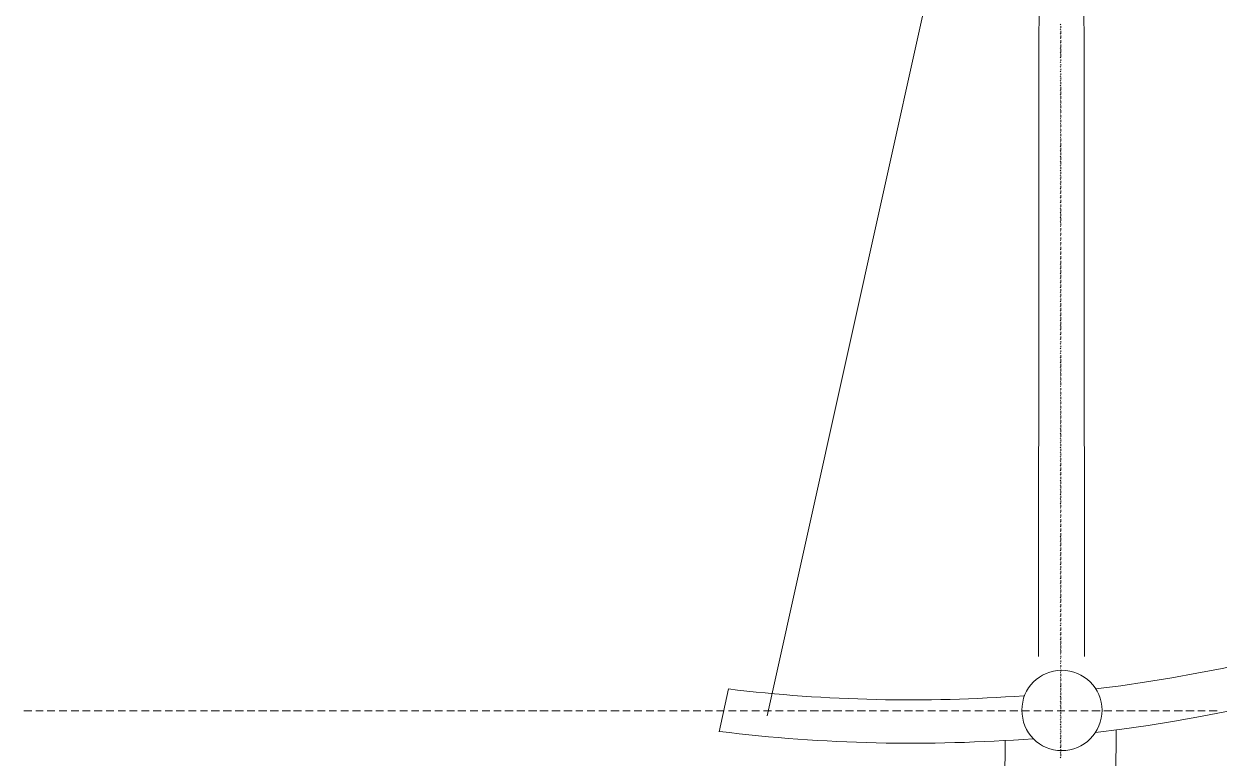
# Model space of a CAD drawing. Header units: millimetres. Extents: x 2928 to 3112, y 1220 to 1280.
# Drawn here: x 3038.499 to 3042.318, y 1254.444 to 1256.789 of the extents above; entities that cross this region are included whole.
import ezdxf

# ---------------------------------------------------------------- set-up
doc = ezdxf.new("R2010")
doc.units = ezdxf.units.MM

msp = doc.modelspace()

# ---------------------------------------------------------------- linework, layer by layer
at = {"color": 7, "linetype": 'Continuous', "lineweight": 5, "true_color": 0x000007}
for points in [[(3041.8879, 1254.76894), (3041.88459, 1258.7964), (3041.744, 1258.7964), (3041.74069, 1254.76894)], [(3040.874, 1254.57873), (3041.744, 1258.49869), (3041.744, 1258.49869)], [(3040.72018, 1254.52746), (3040.74996, 1254.66474), (3040.74996, 1254.66474)], [(3041.98879, 1254.53242), (3041.98548, 1254.09577), (3041.63153, 1254.09577), (3041.63484, 1254.501)]]:
    msp.add_lwpolyline(points, dxfattribs=at)
at = {"color": 252, "linetype": 'Continuous', "lineweight": 13, "true_color": 0x989898}
for points in [[(3041.81182, 1256.78681), (3041.81016, 1256.78846), (3041.81016, 1256.78846)], [(3041.81182, 1256.77688), (3041.81182, 1256.78185), (3041.81182, 1256.78185)], [(3041.81182, 1256.77192), (3041.81016, 1256.77358), (3041.81016, 1256.77358)], [(3041.81182, 1256.75704), (3041.81016, 1256.75869), (3041.81016, 1256.75869)], [(3041.81182, 1256.74215), (3041.81016, 1256.7438), (3041.81016, 1256.7438)], [(3041.81182, 1256.75869), (3041.81182, 1256.76696), (3041.81182, 1256.76696)], [(3041.81182, 1256.7438), (3041.81182, 1256.75207), (3041.81182, 1256.75207)], [(3041.81182, 1256.72726), (3041.81016, 1256.72892), (3041.81016, 1256.72892)], [(3041.81182, 1256.71072), (3041.81016, 1256.71238), (3041.81016, 1256.71238)], [(3041.81182, 1256.72892), (3041.81182, 1256.73719), (3041.81182, 1256.73719)], [(3041.81182, 1256.71403), (3041.81182, 1256.72396), (3041.81182, 1256.72396)], [(3041.81182, 1256.69915), (3041.81182, 1256.70907), (3041.81182, 1256.70907)], [(3041.81182, 1256.69584), (3041.81016, 1256.69749), (3041.81016, 1256.69749)], [(3041.81182, 1256.68095), (3041.81016, 1256.68261), (3041.81016, 1256.68261)], [(3041.81182, 1256.66607), (3041.81016, 1256.66772), (3041.81016, 1256.66772)], [(3041.81182, 1256.68426), (3041.81182, 1256.69418), (3041.81182, 1256.69418)], [(3041.81182, 1256.67103), (3041.81182, 1256.67599), (3041.81182, 1256.67599)], [(3041.81182, 1256.65118), (3041.81016, 1256.65283), (3041.81016, 1256.65283)], [(3041.81182, 1256.63629), (3041.81016, 1256.63795), (3041.81016, 1256.63795)], [(3041.81182, 1256.65614), (3041.81182, 1256.6611), (3041.81182, 1256.6611)], [(3041.81182, 1256.64126), (3041.81182, 1256.64622), (3041.81182, 1256.64622)], [(3041.81182, 1256.62637), (3041.81182, 1256.63133), (3041.81182, 1256.63133)], [(3041.81182, 1256.62141), (3041.81016, 1256.62306), (3041.81016, 1256.62306)], [(3041.81182, 1256.60652), (3041.81016, 1256.60818), (3041.81016, 1256.60818)], [(3041.81182, 1256.59164), (3041.81016, 1256.59329), (3041.81016, 1256.59329)], [(3041.81182, 1256.61148), (3041.81182, 1256.6181), (3041.81182, 1256.6181)], [(3041.81182, 1256.5966), (3041.81182, 1256.60321), (3041.81182, 1256.60321)], [(3041.81182, 1256.5784), (3041.81182, 1256.58833), (3041.81182, 1256.58833)], [(3041.81182, 1256.57675), (3041.81016, 1256.5784), (3041.81016, 1256.5784)], [(3041.81182, 1256.56186), (3041.81016, 1256.56352), (3041.81016, 1256.56352)], [(3041.81182, 1256.54532), (3041.81016, 1256.54698), (3041.81016, 1256.54698)], [(3041.81182, 1256.56517), (3041.81182, 1256.57344), (3041.81182, 1256.57344)], [(3041.81182, 1256.55029), (3041.81182, 1256.55856), (3041.81182, 1256.55856)], [(3041.81182, 1256.53044), (3041.81016, 1256.53209), (3041.81016, 1256.53209)], [(3041.81182, 1256.51555), (3041.81016, 1256.51721), (3041.81016, 1256.51721)], [(3041.81182, 1256.5354), (3041.81182, 1256.54367), (3041.81182, 1256.54367)], [(3041.81182, 1256.52052), (3041.81182, 1256.52878), (3041.81182, 1256.52878)], [(3041.81182, 1256.50563), (3041.81182, 1256.5139), (3041.81182, 1256.5139)], [(3041.81182, 1256.50067), (3041.81016, 1256.50232), (3041.81016, 1256.50232)], [(3041.81182, 1256.48578), (3041.81016, 1256.48744), (3041.81016, 1256.48744)], [(3041.81182, 1256.4709), (3041.81016, 1256.47255), (3041.81016, 1256.47255)], [(3041.81182, 1256.49074), (3041.81182, 1256.49736), (3041.81182, 1256.49736)], [(3041.81182, 1256.47586), (3041.81182, 1256.48247), (3041.81182, 1256.48247)], [(3041.81182, 1256.45601), (3041.81016, 1256.45766), (3041.81016, 1256.45766)], [(3041.81182, 1256.44112), (3041.81016, 1256.44278), (3041.81016, 1256.44278)], [(3041.81182, 1256.46097), (3041.81182, 1256.46759), (3041.81182, 1256.46759)], [(3041.81182, 1256.44609), (3041.81182, 1256.4527), (3041.81182, 1256.4527)], [(3041.81182, 1256.4312), (3041.81182, 1256.43782), (3041.81182, 1256.43782)], [(3041.81182, 1256.42624), (3041.81016, 1256.42789), (3041.81016, 1256.42789)], [(3041.81182, 1256.41135), (3041.81016, 1256.41301), (3041.81016, 1256.41301)], [(3041.81182, 1256.39647), (3041.81016, 1256.39977), (3041.81016, 1256.39977)], [(3041.81182, 1256.41466), (3041.81182, 1256.42293), (3041.81182, 1256.42293)], [(3041.81182, 1256.39977), (3041.81182, 1256.40804), (3041.81182, 1256.40804)], [(3041.81182, 1256.38158), (3041.81016, 1256.38489), (3041.81016, 1256.38489)], [(3041.81182, 1256.36504), (3041.81016, 1256.36669), (3041.81016, 1256.36669)], [(3041.81182, 1256.38489), (3041.81182, 1256.39316), (3041.81182, 1256.39316)], [(3041.81182, 1256.37), (3041.81182, 1256.37827), (3041.81182, 1256.37827)], [(3041.81182, 1256.35512), (3041.81182, 1256.36339), (3041.81182, 1256.36339)], [(3041.81182, 1256.35015), (3041.81016, 1256.35181), (3041.81016, 1256.35181)], [(3041.81182, 1256.33527), (3041.81016, 1256.33692), (3041.81016, 1256.33692)], [(3041.81182, 1256.32038), (3041.81016, 1256.32204), (3041.81016, 1256.32204)], [(3041.81182, 1256.34023), (3041.81182, 1256.3485), (3041.81182, 1256.3485)], [(3041.81182, 1256.32534), (3041.81182, 1256.33196), (3041.81182, 1256.33196)], [(3041.81182, 1256.3055), (3041.81016, 1256.30715), (3041.81016, 1256.30715)], [(3041.81182, 1256.29061), (3041.81016, 1256.29392), (3041.81016, 1256.29392)], [(3041.81182, 1256.31046), (3041.81182, 1256.31707), (3041.81182, 1256.31707)], [(3041.81182, 1256.29557), (3041.81182, 1256.30219), (3041.81182, 1256.30219)], [(3041.81182, 1256.28069), (3041.81182, 1256.2873), (3041.81182, 1256.2873)], [(3041.81182, 1256.27572), (3041.81016, 1256.27903), (3041.81016, 1256.27903)], [(3041.81182, 1256.26084), (3041.81016, 1256.26415), (3041.81016, 1256.26415)], [(3041.81182, 1256.24761), (3041.81016, 1256.24926), (3041.81016, 1256.24926)], [(3041.81182, 1256.2658), (3041.81182, 1256.27242), (3041.81182, 1256.27242)], [(3041.81182, 1256.25091), (3041.81182, 1256.25753), (3041.81182, 1256.25753)], [(3041.81182, 1256.23438), (3041.81182, 1256.24264), (3041.81182, 1256.24264)], [(3041.81182, 1256.23272), (3041.81016, 1256.23438), (3041.81016, 1256.23438)], [(3041.81182, 1256.21784), (3041.81016, 1256.21949), (3041.81016, 1256.21949)], [(3041.81182, 1256.21949), (3041.81182, 1256.22776), (3041.81182, 1256.22776)], [(3041.81182, 1256.2046), (3041.81182, 1256.21287), (3041.81182, 1256.21287)], [(3041.81182, 1256.19964), (3041.81016, 1256.2013), (3041.81016, 1256.2013)], [(3041.81182, 1256.18476), (3041.81016, 1256.18806), (3041.81016, 1256.18806)], [(3041.81182, 1256.16987), (3041.81016, 1256.17318), (3041.81016, 1256.17318)], [(3041.81182, 1256.18972), (3041.81182, 1256.19799), (3041.81182, 1256.19799)], [(3041.81182, 1256.17483), (3041.81182, 1256.1831), (3041.81182, 1256.1831)], [(3041.81182, 1256.15995), (3041.81182, 1256.16822), (3041.81182, 1256.16822)], [(3041.81182, 1256.15498), (3041.81016, 1256.15829), (3041.81016, 1256.15829)], [(3041.81182, 1256.14175), (3041.81016, 1256.14341), (3041.81016, 1256.14341)], [(3041.81182, 1256.12687), (3041.81016, 1256.12852), (3041.81016, 1256.12852)], [(3041.81182, 1256.14506), (3041.81182, 1256.15168), (3041.81182, 1256.15168)], [(3041.81182, 1256.13017), (3041.81182, 1256.13679), (3041.81182, 1256.13679)], [(3041.81182, 1256.11198), (3041.81016, 1256.11363), (3041.81016, 1256.11363)], [(3041.81182, 1256.09709), (3041.81016, 1256.09875), (3041.81016, 1256.09875)], [(3041.81182, 1256.11529), (3041.81182, 1256.1219), (3041.81182, 1256.1219)], [(3041.81182, 1256.1004), (3041.81182, 1256.10702), (3041.81182, 1256.10702)], [(3041.81182, 1256.08552), (3041.81182, 1256.09213), (3041.81182, 1256.09213)], [(3041.81182, 1256.08221), (3041.81016, 1256.08386), (3041.81016, 1256.08386)], [(3041.81182, 1256.06732), (3041.81016, 1256.06898), (3041.81016, 1256.06898)], [(3041.81182, 1256.05244), (3041.81016, 1256.05409), (3041.81016, 1256.05409)], [(3041.81182, 1256.06898), (3041.81182, 1256.07725), (3041.81182, 1256.07725)], [(3041.81182, 1256.05409), (3041.81182, 1256.06236), (3041.81182, 1256.06236)], [(3041.81182, 1256.03755), (3041.81016, 1256.0392), (3041.81016, 1256.0392)], [(3041.81182, 1256.02101), (3041.81016, 1256.02266), (3041.81016, 1256.02266)], [(3041.81182, 1256.0392), (3041.81182, 1256.04747), (3041.81182, 1256.04747)], [(3041.81182, 1256.02432), (3041.81182, 1256.03259), (3041.81182, 1256.03259)], [(3041.81182, 1256.00943), (3041.81182, 1256.0177), (3041.81182, 1256.0177)], [(3041.81182, 1256.00612), (3041.81016, 1256.00778), (3041.81016, 1256.00778)], [(3041.81182, 1255.99124), (3041.81016, 1255.99289), (3041.81016, 1255.99289)], [(3041.81182, 1255.97635), (3041.81016, 1255.97801), (3041.81016, 1255.97801)], [(3041.81182, 1255.99455), (3041.81182, 1256.00282), (3041.81182, 1256.00282)], [(3041.81182, 1255.97966), (3041.81182, 1255.98793), (3041.81182, 1255.98793)], [(3041.81182, 1255.96147), (3041.81016, 1255.96312), (3041.81016, 1255.96312)], [(3041.81182, 1255.94658), (3041.81016, 1255.94824), (3041.81016, 1255.94824)], [(3041.81182, 1255.96477), (3041.81182, 1255.97139), (3041.81182, 1255.97139)], [(3041.81182, 1255.94989), (3041.81182, 1255.95651), (3041.81182, 1255.95651)], [(3041.81182, 1255.935), (3041.81182, 1255.94162), (3041.81182, 1255.94162)], [(3041.81182, 1255.9317), (3041.81016, 1255.93335), (3041.81016, 1255.93335)], [(3041.81182, 1255.91681), (3041.81016, 1255.91846), (3041.81016, 1255.91846)], [(3041.81182, 1255.90192), (3041.81016, 1255.90358), (3041.81016, 1255.90358)], [(3041.81182, 1255.92012), (3041.81182, 1255.92673), (3041.81182, 1255.92673)], [(3041.81182, 1255.90523), (3041.81182, 1255.91185), (3041.81182, 1255.91185)], [(3041.81182, 1255.88704), (3041.81016, 1255.88869), (3041.81016, 1255.88869)], [(3041.81182, 1255.87215), (3041.81016, 1255.87381), (3041.81016, 1255.87381)], [(3041.81182, 1255.88869), (3041.81182, 1255.89696), (3041.81182, 1255.89696)], [(3041.81182, 1255.87381), (3041.81182, 1255.88208), (3041.81182, 1255.88208)], [(3041.81182, 1255.85892), (3041.81182, 1255.86719), (3041.81182, 1255.86719)], [(3041.81182, 1255.85561), (3041.81016, 1255.85727), (3041.81016, 1255.85727)], [(3041.81182, 1255.84073), (3041.81016, 1255.84238), (3041.81016, 1255.84238)], [(3041.81182, 1255.82584), (3041.81016, 1255.82749), (3041.81016, 1255.82749)], [(3041.81182, 1255.84403), (3041.81182, 1255.8523), (3041.81182, 1255.8523)], [(3041.81182, 1255.82915), (3041.81182, 1255.83742), (3041.81182, 1255.83742)], [(3041.81182, 1255.81426), (3041.81182, 1255.82419), (3041.81182, 1255.82419)], [(3041.81182, 1255.81095), (3041.81016, 1255.81261), (3041.81016, 1255.81261)], [(3041.81182, 1255.79607), (3041.81016, 1255.79772), (3041.81016, 1255.79772)], [(3041.81182, 1255.79938), (3041.81182, 1255.80599), (3041.81182, 1255.80599)], [(3041.81182, 1255.78449), (3041.81182, 1255.79111), (3041.81182, 1255.79111)], [(3041.81182, 1255.78118), (3041.81016, 1255.78284), (3041.81016, 1255.78284)], [(3041.81182, 1255.7663), (3041.81016, 1255.76795), (3041.81016, 1255.76795)], [(3041.81182, 1255.75141), (3041.81016, 1255.75306), (3041.81016, 1255.75306)], [(3041.81182, 1255.77126), (3041.81182, 1255.77622), (3041.81182, 1255.77622)], [(3041.81182, 1255.75637), (3041.81182, 1255.76133), (3041.81182, 1255.76133)], [(3041.81182, 1255.74149), (3041.81182, 1255.74645), (3041.81182, 1255.74645)], [(3041.81182, 1255.73652), (3041.81016, 1255.73818), (3041.81016, 1255.73818)], [(3041.81182, 1255.72164), (3041.81016, 1255.72329), (3041.81016, 1255.72329)], [(3041.81182, 1255.70675), (3041.81016, 1255.70841), (3041.81016, 1255.70841)], [(3041.81182, 1255.72329), (3041.81182, 1255.73156), (3041.81182, 1255.73156)], [(3041.81182, 1255.70841), (3041.81182, 1255.71833), (3041.81182, 1255.71833)], [(3041.81182, 1255.69187), (3041.81016, 1255.69352), (3041.81016, 1255.69352)], [(3041.81182, 1255.67533), (3041.81016, 1255.67698), (3041.81016, 1255.67698)], [(3041.81182, 1255.69352), (3041.81182, 1255.70344), (3041.81182, 1255.70344)], [(3041.81182, 1255.67863), (3041.81182, 1255.68856), (3041.81182, 1255.68856)], [(3041.81182, 1255.6654), (3041.81182, 1255.67367), (3041.81182, 1255.67367)], [(3041.81182, 1255.66044), (3041.81016, 1255.6621), (3041.81016, 1255.6621)], [(3041.81182, 1255.64556), (3041.81016, 1255.64721), (3041.81016, 1255.64721)], [(3041.81182, 1255.63067), (3041.81016, 1255.63232), (3041.81016, 1255.63232)], [(3041.81182, 1255.65052), (3041.81182, 1255.65879), (3041.81182, 1255.65879)], [(3041.81182, 1255.63563), (3041.81182, 1255.6439), (3041.81182, 1255.6439)], [(3041.81182, 1255.61578), (3041.81016, 1255.61744), (3041.81016, 1255.61744)], [(3041.81182, 1255.6009), (3041.81016, 1255.60255), (3041.81016, 1255.60255)], [(3041.81182, 1255.62075), (3041.81182, 1255.62571), (3041.81182, 1255.62571)], [(3041.81182, 1255.60586), (3041.81182, 1255.61248), (3041.81182, 1255.61248)], [(3041.81182, 1255.59097), (3041.81182, 1255.59759), (3041.81182, 1255.59759)], [(3041.81182, 1255.58601), (3041.81016, 1255.58767), (3041.81016, 1255.58767)], [(3041.81182, 1255.57113), (3041.81016, 1255.57278), (3041.81016, 1255.57278)], [(3041.81182, 1255.55624), (3041.81016, 1255.55789), (3041.81016, 1255.55789)], [(3041.81182, 1255.57609), (3041.81182, 1255.5827), (3041.81182, 1255.5827)], [(3041.81182, 1255.5612), (3041.81182, 1255.56782), (3041.81182, 1255.56782)], [(3041.81182, 1255.54135), (3041.81016, 1255.54301), (3041.81016, 1255.54301)], [(3041.81182, 1255.52647), (3041.81016, 1255.52812), (3041.81016, 1255.52812)], [(3041.81182, 1255.54466), (3041.81182, 1255.55293), (3041.81182, 1255.55293)], [(3041.81182, 1255.52978), (3041.81182, 1255.53805), (3041.81182, 1255.53805)], [(3041.81182, 1255.51489), (3041.81182, 1255.52316), (3041.81182, 1255.52316)], [(3041.81182, 1255.51158), (3041.81016, 1255.51324), (3041.81016, 1255.51324)], [(3041.81182, 1255.49504), (3041.81016, 1255.4967), (3041.81016, 1255.4967)], [(3041.81182, 1255.48016), (3041.81016, 1255.48181), (3041.81016, 1255.48181)], [(3041.81182, 1255.5), (3041.81182, 1255.50827), (3041.81182, 1255.50827)], [(3041.81182, 1255.48512), (3041.81182, 1255.49339), (3041.81182, 1255.49339)], [(3041.81182, 1255.47023), (3041.81182, 1255.4785), (3041.81182, 1255.4785)], [(3041.81182, 1255.46527), (3041.81016, 1255.46692), (3041.81016, 1255.46692)], [(3041.81182, 1255.45038), (3041.81016, 1255.45204), (3041.81016, 1255.45204)], [(3041.81182, 1255.45535), (3041.81182, 1255.46196), (3041.81182, 1255.46196)], [(3041.81182, 1255.44046), (3041.81182, 1255.44708), (3041.81182, 1255.44708)], [(3041.81182, 1255.4355), (3041.81016, 1255.43715), (3041.81016, 1255.43715)], [(3041.81182, 1255.42061), (3041.81016, 1255.42227), (3041.81016, 1255.42227)], [(3041.81182, 1255.40573), (3041.81016, 1255.40738), (3041.81016, 1255.40738)], [(3041.81182, 1255.42557), (3041.81182, 1255.43219), (3041.81182, 1255.43219)], [(3041.81182, 1255.41069), (3041.81182, 1255.4173), (3041.81182, 1255.4173)], [(3041.81182, 1255.3958), (3041.81182, 1255.40242), (3041.81182, 1255.40242)], [(3041.81182, 1255.39084), (3041.81016, 1255.39415), (3041.81016, 1255.39415)], [(3041.81182, 1255.37596), (3041.81016, 1255.37926), (3041.81016, 1255.37926)], [(3041.81182, 1255.36107), (3041.81016, 1255.36438), (3041.81016, 1255.36438)], [(3041.81182, 1255.37926), (3041.81182, 1255.38753), (3041.81182, 1255.38753)], [(3041.81182, 1255.36438), (3041.81182, 1255.37265), (3041.81182, 1255.37265)], [(3041.81182, 1255.34784), (3041.81016, 1255.34949), (3041.81016, 1255.34949)], [(3041.81182, 1255.32964), (3041.81016, 1255.3313), (3041.81016, 1255.3313)], [(3041.81182, 1255.34949), (3041.81182, 1255.35776), (3041.81182, 1255.35776)], [(3041.81182, 1255.33461), (3041.81182, 1255.34288), (3041.81182, 1255.34288)], [(3041.81182, 1255.31972), (3041.81182, 1255.32799), (3041.81182, 1255.32799)], [(3041.81182, 1255.31476), (3041.81016, 1255.31641), (3041.81016, 1255.31641)], [(3041.81182, 1255.29987), (3041.81016, 1255.30153), (3041.81016, 1255.30153)], [(3041.81182, 1255.28499), (3041.81016, 1255.28829), (3041.81016, 1255.28829)], [(3041.81182, 1255.30483), (3041.81182, 1255.3131), (3041.81182, 1255.3131)], [(3041.81182, 1255.28995), (3041.81182, 1255.29822), (3041.81182, 1255.29822)], [(3041.81182, 1255.2701), (3041.81016, 1255.27341), (3041.81016, 1255.27341)], [(3041.81182, 1255.25521), (3041.81016, 1255.25852), (3041.81016, 1255.25852)], [(3041.81182, 1255.27506), (3041.81182, 1255.28168), (3041.81182, 1255.28168)], [(3041.81182, 1255.26018), (3041.81182, 1255.26679), (3041.81182, 1255.26679)], [(3041.81182, 1255.24529), (3041.81182, 1255.25191), (3041.81182, 1255.25191)], [(3041.81182, 1255.24198), (3041.81016, 1255.24364), (3041.81016, 1255.24364)], [(3041.81182, 1255.2271), (3041.81016, 1255.22875), (3041.81016, 1255.22875)], [(3041.81182, 1255.21221), (3041.81016, 1255.21386), (3041.81016, 1255.21386)], [(3041.81182, 1255.2304), (3041.81182, 1255.23702), (3041.81182, 1255.23702)], [(3041.81182, 1255.21552), (3041.81182, 1255.22213), (3041.81182, 1255.22213)], [(3041.81182, 1255.19732), (3041.81016, 1255.19898), (3041.81016, 1255.19898)], [(3041.81182, 1255.18244), (3041.81016, 1255.18409), (3041.81016, 1255.18409)], [(3041.81182, 1255.19898), (3041.81182, 1255.20725), (3041.81182, 1255.20725)], [(3041.81182, 1255.18409), (3041.81182, 1255.19236), (3041.81182, 1255.19236)], [(3041.81182, 1255.16921), (3041.81182, 1255.17748), (3041.81182, 1255.17748)], [(3041.81182, 1255.16755), (3041.81016, 1255.16921), (3041.81016, 1255.16921)], [(3041.81182, 1255.14936), (3041.81016, 1255.15267), (3041.81016, 1255.15267)], [(3041.81182, 1255.13613), (3041.81016, 1255.13778), (3041.81016, 1255.13778)], [(3041.81182, 1255.15432), (3041.81182, 1255.16259), (3041.81182, 1255.16259)], [(3041.81182, 1255.13943), (3041.81182, 1255.1477), (3041.81182, 1255.1477)], [(3041.81182, 1255.12124), (3041.81016, 1255.12289), (3041.81016, 1255.12289)], [(3041.81182, 1255.10635), (3041.81016, 1255.10801), (3041.81016, 1255.10801)], [(3041.81182, 1255.12455), (3041.81182, 1255.13282), (3041.81182, 1255.13282)], [(3041.81182, 1255.10966), (3041.81182, 1255.11628), (3041.81182, 1255.11628)], [(3041.81182, 1255.09478), (3041.81182, 1255.10139), (3041.81182, 1255.10139)], [(3041.81182, 1255.09147), (3041.81016, 1255.09312), (3041.81016, 1255.09312)], [(3041.81182, 1255.07658), (3041.81016, 1255.07824), (3041.81016, 1255.07824)], [(3041.81182, 1255.0617), (3041.81016, 1255.06335), (3041.81016, 1255.06335)], [(3041.81182, 1255.07989), (3041.81182, 1255.08651), (3041.81182, 1255.08651)], [(3041.81182, 1255.06501), (3041.81182, 1255.07162), (3041.81182, 1255.07162)], [(3041.81182, 1255.04681), (3041.81016, 1255.04847), (3041.81016, 1255.04847)], [(3041.81182, 1255.03193), (3041.81016, 1255.03358), (3041.81016, 1255.03358)], [(3041.81182, 1255.05012), (3041.81182, 1255.05674), (3041.81182, 1255.05674)], [(3041.81182, 1255.03523), (3041.81182, 1255.04185), (3041.81182, 1255.04185)], [(3041.81182, 1255.01869), (3041.81182, 1255.02696), (3041.81182, 1255.02696)], [(3041.81182, 1255.01704), (3041.81016, 1255.01869), (3041.81016, 1255.01869)], [(3041.81182, 1255.00215), (3041.81016, 1255.00381), (3041.81016, 1255.00381)], [(3041.81182, 1254.98561), (3041.81016, 1254.98727), (3041.81016, 1254.98727)], [(3041.81182, 1255.00381), (3041.81182, 1255.01208), (3041.81182, 1255.01208)], [(3041.81182, 1254.98892), (3041.81182, 1254.99719), (3041.81182, 1254.99719)], [(3041.81182, 1254.97404), (3041.81182, 1254.98231), (3041.81182, 1254.98231)], [(3041.81182, 1254.97073), (3041.81016, 1254.97238), (3041.81016, 1254.97238)], [(3041.81182, 1254.95584), (3041.81016, 1254.9575), (3041.81016, 1254.9575)], [(3041.81182, 1254.95915), (3041.81182, 1254.96742), (3041.81182, 1254.96742)], [(3041.81182, 1254.94426), (3041.81182, 1254.95253), (3041.81182, 1254.95253)], [(3041.81182, 1254.94096), (3041.81016, 1254.94261), (3041.81016, 1254.94261)], [(3041.81182, 1254.92607), (3041.81016, 1254.92772), (3041.81016, 1254.92772)], [(3041.81182, 1254.91118), (3041.81016, 1254.91284), (3041.81016, 1254.91284)], [(3041.81182, 1254.92938), (3041.81182, 1254.93599), (3041.81182, 1254.93599)], [(3041.81182, 1254.91449), (3041.81182, 1254.92111), (3041.81182, 1254.92111)], [(3041.81182, 1254.89961), (3041.81182, 1254.90622), (3041.81182, 1254.90622)], [(3041.81182, 1254.8963), (3041.81016, 1254.89795), (3041.81016, 1254.89795)], [(3041.81182, 1254.88141), (3041.81016, 1254.88307), (3041.81016, 1254.88307)], [(3041.81182, 1254.86653), (3041.81016, 1254.86818), (3041.81016, 1254.86818)], [(3041.81182, 1254.88472), (3041.81182, 1254.89134), (3041.81182, 1254.89134)], [(3041.81182, 1254.87149), (3041.81182, 1254.87645), (3041.81182, 1254.87645)], [(3041.81182, 1254.85164), (3041.81016, 1254.85329), (3041.81016, 1254.85329)], [(3041.81182, 1254.83675), (3041.81016, 1254.83841), (3041.81016, 1254.83841)], [(3041.81182, 1254.85329), (3041.81182, 1254.86156), (3041.81182, 1254.86156)], [(3041.81182, 1254.83841), (3041.81182, 1254.84668), (3041.81182, 1254.84668)], [(3041.81182, 1254.82352), (3041.81182, 1254.83179), (3041.81182, 1254.83179)], [(3041.81182, 1254.82187), (3041.81016, 1254.82352), (3041.81016, 1254.82352)], [(3041.81182, 1254.80533), (3041.81016, 1254.80698), (3041.81016, 1254.80698)], [(3041.81182, 1254.79044), (3041.81016, 1254.7921), (3041.81016, 1254.7921)], [(3041.81182, 1254.80864), (3041.81182, 1254.81856), (3041.81182, 1254.81856)], [(3041.81182, 1254.79375), (3041.81182, 1254.80368), (3041.81182, 1254.80368)], [(3041.81182, 1254.77556), (3041.81016, 1254.77721), (3041.81016, 1254.77721)], [(3041.81182, 1254.76067), (3041.81016, 1254.76233), (3041.81016, 1254.76233)], [(3041.81182, 1254.77887), (3041.81182, 1254.78879), (3041.81182, 1254.78879)], [(3041.81182, 1254.76563), (3041.81182, 1254.7706), (3041.81182, 1254.7706)], [(3041.81182, 1254.75075), (3041.81182, 1254.75571), (3041.81182, 1254.75571)], [(3041.81182, 1254.74579), (3041.81016, 1254.74744), (3041.81016, 1254.74744)], [(3041.81182, 1254.7309), (3041.81016, 1254.73255), (3041.81016, 1254.73255)], [(3041.81182, 1254.71601), (3041.81016, 1254.71767), (3041.81016, 1254.71767)], [(3041.81182, 1254.73586), (3041.81182, 1254.74082), (3041.81182, 1254.74082)], [(3041.81182, 1254.72098), (3041.81182, 1254.72594), (3041.81182, 1254.72594)], [(3041.81182, 1254.70113), (3041.81016, 1254.70278), (3041.81016, 1254.70278)], [(3041.81182, 1254.68624), (3041.81016, 1254.6879), (3041.81016, 1254.6879)], [(3041.81182, 1254.70609), (3041.81182, 1254.71271), (3041.81182, 1254.71271)], [(3041.81182, 1254.6912), (3041.81182, 1254.69782), (3041.81182, 1254.69782)], [(3041.81182, 1254.67301), (3041.81182, 1254.68293), (3041.81182, 1254.68293)], [(3041.81182, 1254.67136), (3041.81016, 1254.67301), (3041.81016, 1254.67301)], [(3041.81182, 1254.65647), (3041.81016, 1254.65812), (3041.81016, 1254.65812)], [(3041.81182, 1254.63993), (3041.81016, 1254.64158), (3041.81016, 1254.64158)], [(3041.81182, 1254.65978), (3041.81182, 1254.66805), (3041.81182, 1254.66805)], [(3041.81182, 1254.64489), (3041.81182, 1254.65316), (3041.81182, 1254.65316)], [(3041.81182, 1254.63001), (3041.81182, 1254.63828), (3041.81182, 1254.63828)], [(3041.81182, 1254.62504), (3041.81016, 1254.6267), (3041.81016, 1254.6267)], [(3041.81182, 1254.61016), (3041.81016, 1254.61181), (3041.81016, 1254.61181)], [(3041.81182, 1254.61512), (3041.81182, 1254.62339), (3041.81182, 1254.62339)], [(3041.81182, 1254.60023), (3041.81182, 1254.6085), (3041.81182, 1254.6085)], [(3038.52369, 1254.59527), (3038.49888, 1254.59527), (3038.49888, 1254.59527)], [(3038.56007, 1254.59527), (3038.53692, 1254.59527), (3038.53692, 1254.59527)], [(3038.59812, 1254.59527), (3038.57331, 1254.59527), (3038.57331, 1254.59527)], [(3038.63616, 1254.59527), (3038.61135, 1254.59527), (3038.61135, 1254.59527)], [(3038.6742, 1254.59527), (3038.64939, 1254.59527), (3038.64939, 1254.59527)], [(3038.71059, 1254.59527), (3038.68578, 1254.59527), (3038.68578, 1254.59527)], [(3038.74863, 1254.59527), (3038.72382, 1254.59527), (3038.72382, 1254.59527)], [(3038.78667, 1254.59527), (3038.76186, 1254.59527), (3038.76186, 1254.59527)], [(3038.82306, 1254.59527), (3038.7999, 1254.59527), (3038.7999, 1254.59527)], [(3038.8611, 1254.59527), (3038.83629, 1254.59527), (3038.83629, 1254.59527)], [(3038.89914, 1254.59527), (3038.87433, 1254.59527), (3038.87433, 1254.59527)], [(3038.93718, 1254.59527), (3038.91237, 1254.59527), (3038.91237, 1254.59527)], [(3038.97357, 1254.59527), (3038.95042, 1254.59527), (3038.95042, 1254.59527)], [(3039.01161, 1254.59527), (3038.98515, 1254.59527), (3038.98515, 1254.59527)], [(3039.04966, 1254.59527), (3039.02485, 1254.59527), (3039.02485, 1254.59527)], [(3039.08604, 1254.59527), (3039.06289, 1254.59527), (3039.06289, 1254.59527)], [(3039.12408, 1254.59527), (3039.09762, 1254.59527), (3039.09762, 1254.59527)], [(3039.16213, 1254.59527), (3039.13566, 1254.59527), (3039.13566, 1254.59527)], [(3039.20017, 1254.59527), (3039.1737, 1254.59527), (3039.1737, 1254.59527)], [(3039.23656, 1254.59527), (3039.21175, 1254.59527), (3039.21175, 1254.59527)], [(3039.2746, 1254.59527), (3039.24813, 1254.59527), (3039.24813, 1254.59527)], [(3039.31264, 1254.59527), (3039.28618, 1254.59527), (3039.28618, 1254.59527)], [(3039.35068, 1254.59527), (3039.32422, 1254.59527), (3039.32422, 1254.59527)], [(3039.38542, 1254.59527), (3039.36061, 1254.59527), (3039.36061, 1254.59527)], [(3039.42346, 1254.59527), (3039.39865, 1254.59527), (3039.39865, 1254.59527)], [(3039.4615, 1254.59527), (3039.43669, 1254.59527), (3039.43669, 1254.59527)], [(3039.49789, 1254.59527), (3039.47473, 1254.59527), (3039.47473, 1254.59527)], [(3039.53593, 1254.59527), (3039.51112, 1254.59527), (3039.51112, 1254.59527)], [(3039.57397, 1254.59527), (3039.54916, 1254.59527), (3039.54916, 1254.59527)], [(3039.61201, 1254.59527), (3039.5872, 1254.59527), (3039.5872, 1254.59527)], [(3039.6484, 1254.59527), (3039.62359, 1254.59527), (3039.62359, 1254.59527)], [(3039.68644, 1254.59527), (3039.66163, 1254.59527), (3039.66163, 1254.59527)], [(3039.72448, 1254.59527), (3039.69967, 1254.59527), (3039.69967, 1254.59527)], [(3039.76087, 1254.59527), (3039.73771, 1254.59527), (3039.73771, 1254.59527)], [(3039.79891, 1254.59527), (3039.7741, 1254.59527), (3039.7741, 1254.59527)], [(3039.83695, 1254.59527), (3039.81214, 1254.59527), (3039.81214, 1254.59527)], [(3039.875, 1254.59527), (3039.85019, 1254.59527), (3039.85019, 1254.59527)], [(3039.91138, 1254.59527), (3039.88492, 1254.59527), (3039.88492, 1254.59527)], [(3039.94943, 1254.59527), (3039.92462, 1254.59527), (3039.92462, 1254.59527)], [(3039.98747, 1254.59527), (3039.96266, 1254.59527), (3039.96266, 1254.59527)], [(3040.02385, 1254.59527), (3040.0007, 1254.59527), (3040.0007, 1254.59527)], [(3040.0619, 1254.59527), (3040.03543, 1254.59527), (3040.03543, 1254.59527)], [(3040.09994, 1254.59527), (3040.07347, 1254.59527), (3040.07347, 1254.59527)], [(3040.13798, 1254.59527), (3040.11152, 1254.59527), (3040.11152, 1254.59527)], [(3040.17437, 1254.59527), (3040.1479, 1254.59527), (3040.1479, 1254.59527)], [(3040.21241, 1254.59527), (3040.18595, 1254.59527), (3040.18595, 1254.59527)], [(3040.25045, 1254.59527), (3040.22399, 1254.59527), (3040.22399, 1254.59527)], [(3040.28518, 1254.59527), (3040.26203, 1254.59527), (3040.26203, 1254.59527)], [(3040.32323, 1254.59527), (3040.29842, 1254.59527), (3040.29842, 1254.59527)], [(3040.36127, 1254.59527), (3040.33646, 1254.59527), (3040.33646, 1254.59527)], [(3040.40096, 1254.59527), (3040.3745, 1254.59527), (3040.3745, 1254.59527)], [(3040.4357, 1254.59527), (3040.41254, 1254.59527), (3040.41254, 1254.59527)], [(3040.47374, 1254.59527), (3040.44893, 1254.59527), (3040.44893, 1254.59527)], [(3040.51178, 1254.59527), (3040.48697, 1254.59527), (3040.48697, 1254.59527)], [(3040.54817, 1254.59527), (3040.52501, 1254.59527), (3040.52501, 1254.59527)], [(3040.58621, 1254.59527), (3040.5614, 1254.59527), (3040.5614, 1254.59527)], [(3040.62425, 1254.59527), (3040.59944, 1254.59527), (3040.59944, 1254.59527)], [(3040.66229, 1254.59527), (3040.63748, 1254.59527), (3040.63748, 1254.59527)], [(3040.69868, 1254.59527), (3040.67553, 1254.59527), (3040.67553, 1254.59527)], [(3040.73672, 1254.59527), (3040.71191, 1254.59527), (3040.71191, 1254.59527)], [(3040.77477, 1254.59527), (3040.74996, 1254.59527), (3040.74996, 1254.59527)], [(3040.81115, 1254.59527), (3040.788, 1254.59527), (3040.788, 1254.59527)], [(3040.84919, 1254.59527), (3040.82438, 1254.59527), (3040.82438, 1254.59527)], [(3040.88724, 1254.59527), (3040.86243, 1254.59527), (3040.86243, 1254.59527)], [(3040.92528, 1254.59527), (3040.90047, 1254.59527), (3040.90047, 1254.59527)], [(3040.96167, 1254.59527), (3040.93851, 1254.59527), (3040.93851, 1254.59527)], [(3040.99971, 1254.59527), (3040.97324, 1254.59527), (3040.97324, 1254.59527)], [(3041.03775, 1254.59527), (3041.01129, 1254.59527), (3041.01129, 1254.59527)], [(3041.07579, 1254.59527), (3041.04933, 1254.59527), (3041.04933, 1254.59527)], [(3041.11218, 1254.59527), (3041.08572, 1254.59527), (3041.08572, 1254.59527)], [(3041.15022, 1254.59527), (3041.12376, 1254.59527), (3041.12376, 1254.59527)], [(3041.18826, 1254.59527), (3041.1618, 1254.59527), (3041.1618, 1254.59527)], [(3041.223, 1254.59527), (3041.19984, 1254.59527), (3041.19984, 1254.59527)], [(3041.26104, 1254.59527), (3041.23623, 1254.59527), (3041.23623, 1254.59527)], [(3041.30073, 1254.59527), (3041.27427, 1254.59527), (3041.27427, 1254.59527)], [(3041.33878, 1254.59527), (3041.31231, 1254.59527), (3041.31231, 1254.59527)], [(3041.37351, 1254.59527), (3041.3487, 1254.59527), (3041.3487, 1254.59527)], [(3041.41155, 1254.59527), (3041.38674, 1254.59527), (3041.38674, 1254.59527)], [(3041.44959, 1254.59527), (3041.42478, 1254.59527), (3041.42478, 1254.59527)], [(3041.48598, 1254.59527), (3041.46282, 1254.59527), (3041.46282, 1254.59527)], [(3041.52402, 1254.59527), (3041.49921, 1254.59527), (3041.49921, 1254.59527)], [(3041.56206, 1254.59527), (3041.53725, 1254.59527), (3041.53725, 1254.59527)], [(3041.60011, 1254.59527), (3041.5753, 1254.59527), (3041.5753, 1254.59527)], [(3041.63649, 1254.59527), (3041.61168, 1254.59527), (3041.61168, 1254.59527)], [(3041.67453, 1254.59527), (3041.64973, 1254.59527), (3041.64973, 1254.59527)], [(3041.71258, 1254.59527), (3041.68777, 1254.59527), (3041.68777, 1254.59527)], [(3041.74896, 1254.59527), (3041.72581, 1254.59527), (3041.72581, 1254.59527)], [(3041.78701, 1254.59527), (3041.7622, 1254.59527), (3041.7622, 1254.59527)], [(3041.82505, 1254.59527), (3041.80024, 1254.59527), (3041.80024, 1254.59527)], [(3041.81182, 1254.59527), (3041.81016, 1254.59693), (3041.81016, 1254.59693)], [(3041.81182, 1254.58039), (3041.81016, 1254.58204), (3041.81016, 1254.58204)], [(3041.81182, 1254.5655), (3041.81016, 1254.56715), (3041.81016, 1254.56715)], [(3041.81182, 1254.58535), (3041.81182, 1254.59196), (3041.81182, 1254.59196)], [(3041.81182, 1254.57046), (3041.81182, 1254.57708), (3041.81182, 1254.57708)], [(3041.81182, 1254.55558), (3041.81182, 1254.56219), (3041.81182, 1254.56219)], [(3041.86309, 1254.59527), (3041.83828, 1254.59527), (3041.83828, 1254.59527)], [(3041.89948, 1254.59527), (3041.87632, 1254.59527), (3041.87632, 1254.59527)], [(3041.93752, 1254.59527), (3041.91106, 1254.59527), (3041.91106, 1254.59527)], [(3041.97556, 1254.59527), (3041.9491, 1254.59527), (3041.9491, 1254.59527)], [(3042.01195, 1254.59527), (3041.98879, 1254.59527), (3041.98879, 1254.59527)], [(3042.04999, 1254.59527), (3042.02353, 1254.59527), (3042.02353, 1254.59527)], [(3042.08803, 1254.59527), (3042.06157, 1254.59527), (3042.06157, 1254.59527)], [(3042.12607, 1254.59527), (3042.09961, 1254.59527), (3042.09961, 1254.59527)], [(3042.16081, 1254.59527), (3042.13765, 1254.59527), (3042.13765, 1254.59527)], [(3042.2005, 1254.59527), (3042.17404, 1254.59527), (3042.17404, 1254.59527)], [(3042.23855, 1254.59527), (3042.21208, 1254.59527), (3042.21208, 1254.59527)], [(3042.27328, 1254.59527), (3042.25012, 1254.59527), (3042.25012, 1254.59527)], [(3042.31132, 1254.59527), (3042.28651, 1254.59527), (3042.28651, 1254.59527)], [(3041.81182, 1254.55061), (3041.81016, 1254.55227), (3041.81016, 1254.55227)], [(3041.81182, 1254.53573), (3041.81016, 1254.53738), (3041.81016, 1254.53738)], [(3041.81182, 1254.54069), (3041.81182, 1254.54731), (3041.81182, 1254.54731)], [(3041.81182, 1254.52581), (3041.81182, 1254.53242), (3041.81182, 1254.53242)], [(3041.81182, 1254.52084), (3041.81016, 1254.5225), (3041.81016, 1254.5225)], [(3041.81182, 1254.50596), (3041.81016, 1254.50761), (3041.81016, 1254.50761)], [(3041.81182, 1254.49107), (3041.81016, 1254.49438), (3041.81016, 1254.49438)], [(3041.81182, 1254.50927), (3041.81182, 1254.51754), (3041.81182, 1254.51754)], [(3041.81182, 1254.49438), (3041.81182, 1254.50265), (3041.81182, 1254.50265)], [(3041.81182, 1254.47949), (3041.81182, 1254.48776), (3041.81182, 1254.48776)], [(3041.81182, 1254.47619), (3041.81016, 1254.47949), (3041.81016, 1254.47949)], [(3041.81182, 1254.45965), (3041.81016, 1254.4613), (3041.81016, 1254.4613)], [(3041.81182, 1254.44476), (3041.81016, 1254.44641), (3041.81016, 1254.44641)], [(3041.81182, 1254.46461), (3041.81182, 1254.47288), (3041.81182, 1254.47288)], [(3041.81182, 1254.44972), (3041.81182, 1254.45799), (3041.81182, 1254.45799)]]:
    msp.add_lwpolyline(points, dxfattribs=at)
at = {"color": 7, "linetype": 'Continuous', "lineweight": 5, "true_color": 0x000007}
for points in [[(3041.92263, 1254.66474), (3043.66924, 1254.8748), (3045.17107, 1256.00116), (3045.86574, 1257.61876)], [(3041.92263, 1254.52581), (3043.73044, 1254.73752), (3045.28685, 1255.90192), (3045.99971, 1257.57741)], [(3040.74996, 1254.66474), (3041.06421, 1254.6267), (3041.38013, 1254.62008), (3041.69438, 1254.64324)], [(3040.72184, 1254.52911), (3041.05429, 1254.48776), (3041.39005, 1254.48115), (3041.72415, 1254.50596)]]:
    msp.add_open_spline(points, degree=3, dxfattribs=at)
msp.add_open_spline([(3041.94414, 1254.59693), (3041.94414, 1254.66805), (3041.88625, 1254.72428), (3041.81512, 1254.72428), (3041.81512, 1254.72428), (3041.744, 1254.72428), (3041.68777, 1254.66805), (3041.68777, 1254.59693), (3041.68777, 1254.59693), (3041.68777, 1254.52581), (3041.744, 1254.46792), (3041.81512, 1254.46792), (3041.81512, 1254.46792), (3041.88625, 1254.46792), (3041.94414, 1254.52581), (3041.94414, 1254.59693)], degree=3, knots=[0, 0, 0, 0, 0.0625, 0.0625, 0.0625, 0.062501, 0.125, 0.125, 0.125, 0.125001, 0.1875, 0.1875, 0.1875, 0.187501, 1, 1, 1, 1], dxfattribs=at)

doc.saveas('drawing.dxf')
